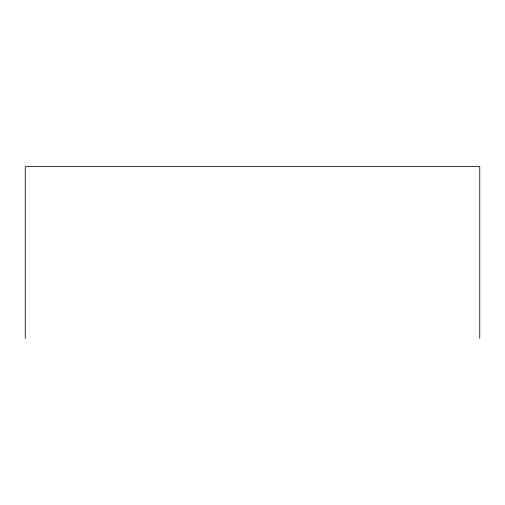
<?xml version="1.0" encoding="UTF-8"?>
<svg xmlns="http://www.w3.org/2000/svg" width="505" height="505" viewBox="0 0 505 505"><rect width="100%" height="100%" fill="white"/><g stroke="black" fill="none" stroke-linecap="round" stroke-linejoin="round"><path stroke-width="0.76" d="M479.75 338.382L479.75 166.618L25.25 166.618L25.25 338.382"/></g></svg>
